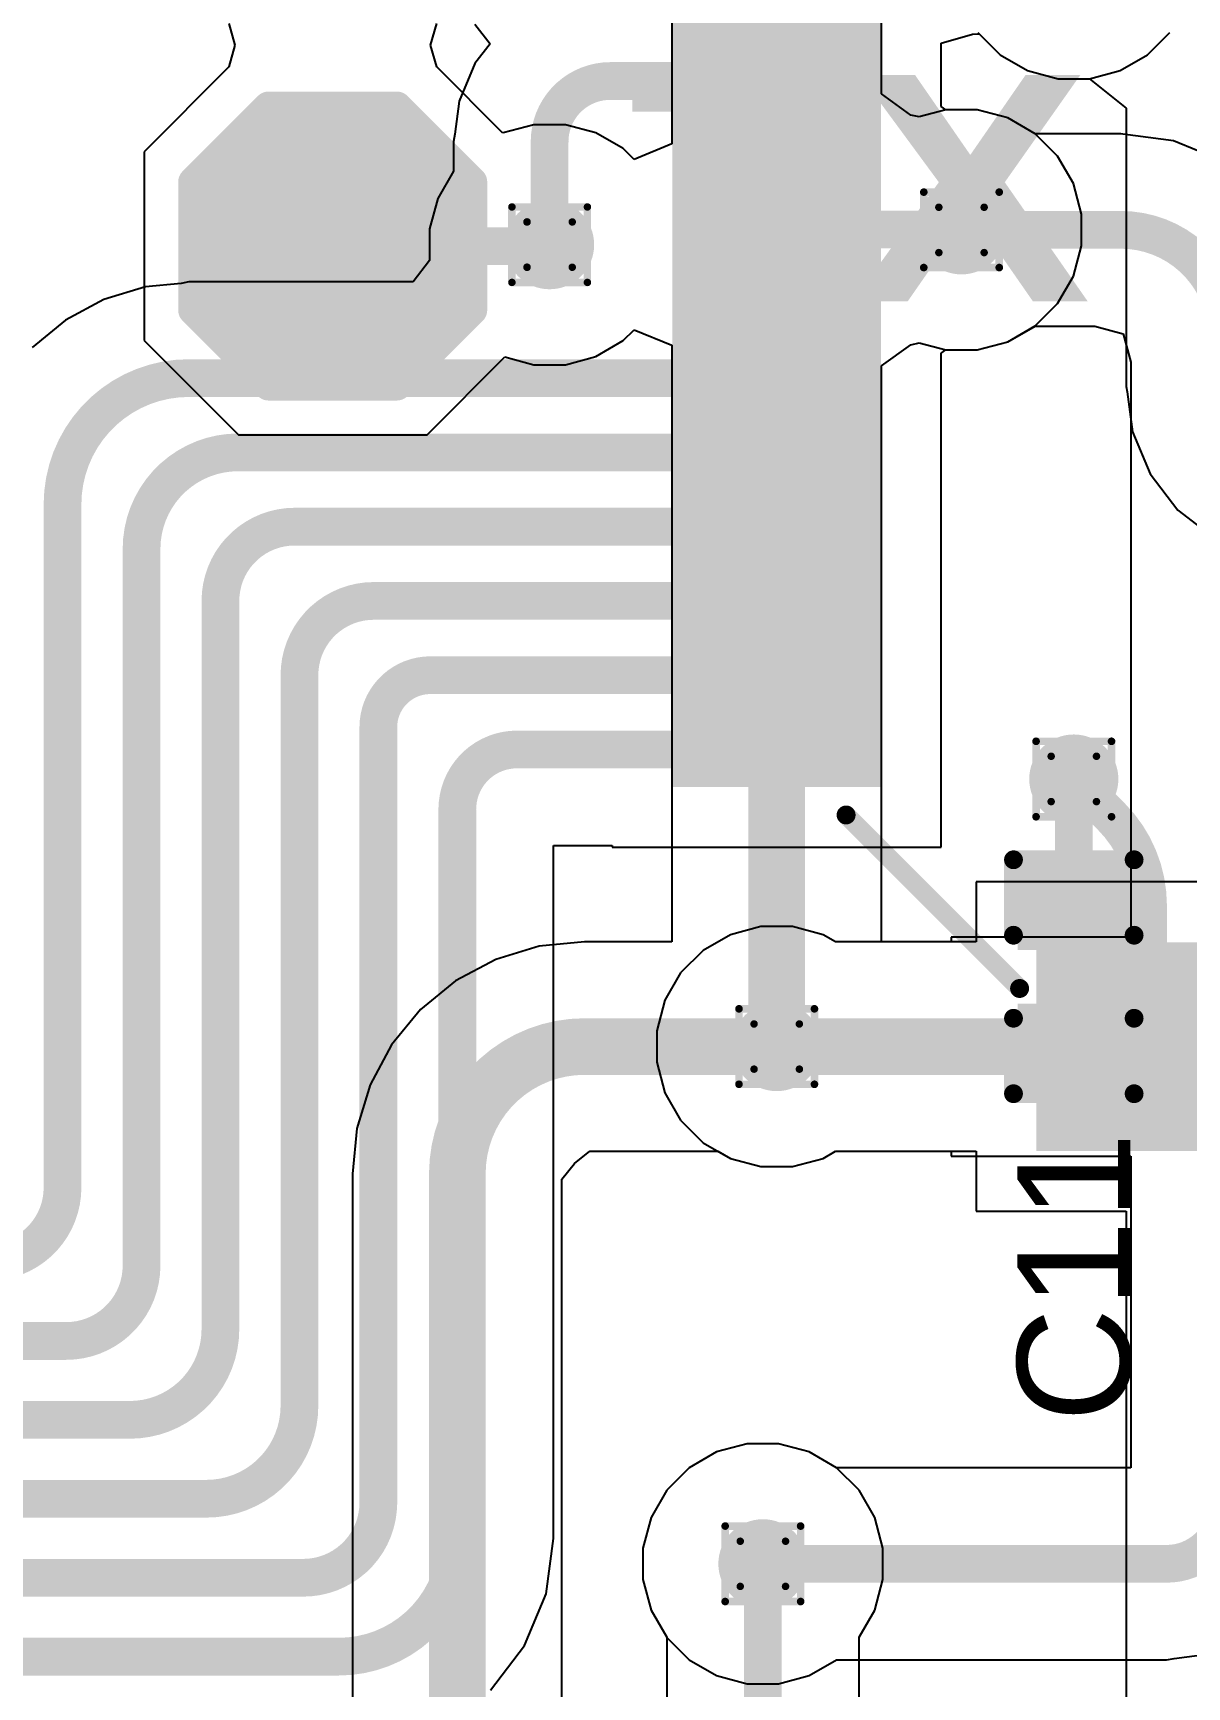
# Model space of a CAD drawing. Header units: inches. Extents: x 0 to 386, y 0 to 148.
# Drawn here: x 108.24 to 116.01, y 48.7 to 59.83 of the extents above; entities that cross this region are included whole.
import ezdxf

# ---------------------------------------------------------------- set-up
doc = ezdxf.new("R2010")
doc.units = ezdxf.units.IN
for name, color, linetype in [('Bottom Layer', 5, 'Continuous'), ('Bottom Overlay', 54, 'Continuous'), ('Bottom Paste', 16, 'Continuous'), ('Bottom Solder', 6, 'Continuous'), ('Drill Drawing', 1, 'Continuous'), ('Top Layer', 1, 'Continuous'), ('Top Overlay', 2, 'Continuous'), ('Top Paste', 8, 'Continuous'), ('Top Solder', 216, 'Continuous'), ('Via Holes', 16, 'Continuous')]:
    doc.layers.add(name, color=color, linetype=linetype)
doc.styles.add('Arial', font='', dxfattribs={"height": 0.2})
doc.styles.add('Arial Black_Bold', font='', dxfattribs={"height": 0.2})
doc.styles.get('Arial').set_extended_font_data('Arial')
doc.styles.get('Arial Black_Bold').set_extended_font_data('Arial Black', bold=True)

# ---------------------------------------------------------------- blocks, each defined once
blk = doc.blocks.new('T__________6')
at = {"layer": 'Top Layer'}
blk.add_hatch(color=1, dxfattribs=at).paths.add_polyline_path([(0.381, 0.762), (-0.381, 0.762), (-0.762, 0.381), (-0.762, -0.381), (-0.381, -0.762), (0.381, -0.762), (0.762, -0.381), (0.762, 0.381)])
at = {"layer": 'Top Paste'}
blk.add_hatch(color=8, dxfattribs=at).paths.add_polyline_path([(0.381, 0.762), (-0.381, 0.762), (-0.762, 0.381), (-0.762, -0.381), (-0.381, -0.762), (0.381, -0.762), (0.762, -0.381), (0.762, 0.381)])
at = {"layer": 'Top Solder'}
blk.add_hatch(color=216, dxfattribs=at).paths.add_polyline_path([(0.432, 0.864), (-0.432, 0.864), (-0.864, 0.432), (-0.864, -0.432), (-0.432, -0.864), (0.432, -0.864), (0.864, -0.432), (0.864, 0.432)])
at = {"layer": 'Top Overlay'}
for points in [[(-0.432, 0.94, 0.2, 0.2, 0), (-0.94, 0.432, 0.2, 0.2, 0)], [(-0.432, 0.94, 0.2, 0.2, 0), (0.432, 0.94, 0.2, 0.2, 0)], [(0.432, 0.94, 0.2, 0.2, 0), (0.94, 0.432, 0.2, 0.2, 0)], [(-0.94, 0.432, 0.2, 0.2, 0), (-0.94, -0.432, 0.2, 0.2, 0)], [(0.94, 0.432, 0.2, 0.2, 0), (0.94, -0.432, 0.2, 0.2, 0)], [(-0.94, -0.432, 0.2, 0.2, 0), (-0.432, -0.94, 0.2, 0.2, 0)], [(0.94, -0.432, 0.2, 0.2, 0), (0.432, -0.94, 0.2, 0.2, 0)], [(-0.432, -0.94, 0.2, 0.2, 0), (0.432, -0.94, 0.2, 0.2, 0)]]:
    blk.add_lwpolyline(points, format="xyseb", dxfattribs=at)
for points in [[(-0.482, 0.94, 0.1, 0.1, 1), (-0.382, 0.94, 0.1, 0.1, 1)], [(-0.482, 0.94, 0.1, 0.1, 1), (-0.382, 0.94, 0.1, 0.1, 1)], [(0.382, 0.94, 0.1, 0.1, 1), (0.482, 0.94, 0.1, 0.1, 1)], [(0.382, 0.94, 0.1, 0.1, 1), (0.482, 0.94, 0.1, 0.1, 1)], [(-0.99, 0.432, 0.1, 0.1, 1), (-0.89, 0.432, 0.1, 0.1, 1)], [(-0.99, 0.432, 0.1, 0.1, 1), (-0.89, 0.432, 0.1, 0.1, 1)], [(0.89, 0.432, 0.1, 0.1, 1), (0.99, 0.432, 0.1, 0.1, 1)], [(0.89, 0.432, 0.1, 0.1, 1), (0.99, 0.432, 0.1, 0.1, 1)], [(-0.99, -0.432, 0.1, 0.1, 1), (-0.89, -0.432, 0.1, 0.1, 1)], [(-0.99, -0.432, 0.1, 0.1, 1), (-0.89, -0.432, 0.1, 0.1, 1)], [(0.89, -0.432, 0.1, 0.1, 1), (0.99, -0.432, 0.1, 0.1, 1)], [(0.89, -0.432, 0.1, 0.1, 1), (0.99, -0.432, 0.1, 0.1, 1)], [(-0.482, -0.94, 0.1, 0.1, 1), (-0.382, -0.94, 0.1, 0.1, 1)], [(-0.482, -0.94, 0.1, 0.1, 1), (-0.382, -0.94, 0.1, 0.1, 1)], [(0.382, -0.94, 0.1, 0.1, 1), (0.482, -0.94, 0.1, 0.1, 1)], [(0.382, -0.94, 0.1, 0.1, 1), (0.482, -0.94, 0.1, 0.1, 1)]]:
    blk.add_lwpolyline(points, format="xyseb", close=True, dxfattribs=at)
blk = doc.blocks.new('64_LQFP__10_10__B_39')
at = {"layer": 'Bottom Layer'}
for points in [[(3.4, 6.35), (3.4, 5.15), (3.1, 5.15), (3.1, 6.35)], [(3.9, 6.35), (3.9, 5.15), (3.6, 5.15), (3.6, 6.35)], [(5.15, 3.9), (6.35, 3.9), (6.35, 3.6), (5.15, 3.6)], [(5.15, 3.4), (6.35, 3.4), (6.35, 3.1), (5.15, 3.1)], [(5.15, 2.9), (6.35, 2.9), (6.35, 2.6), (5.15, 2.6)], [(5.15, 2.4), (6.35, 2.4), (6.35, 2.1), (5.15, 2.1)], [(5.15, 1.9), (6.35, 1.9), (6.35, 1.6), (5.15, 1.6)], [(5.15, 1.4), (6.35, 1.4), (6.35, 1.1), (5.15, 1.1)], [(5.15, 0.9), (6.35, 0.9), (6.35, 0.6), (5.15, 0.6)], [(5.15, 0.4), (6.35, 0.4), (6.35, 0.1), (5.15, 0.1)], [(5.15, -0.1), (6.35, -0.1), (6.35, -0.4), (5.15, -0.4)], [(5.15, -0.6), (6.35, -0.6), (6.35, -0.9), (5.15, -0.9)]]:
    blk.add_hatch(color=5, dxfattribs=at).paths.add_polyline_path(points)
at = {"layer": 'Bottom Paste'}
for points in [[(3.4, 6.35), (3.4, 5.15), (3.1, 5.15), (3.1, 6.35)], [(3.9, 6.35), (3.9, 5.15), (3.6, 5.15), (3.6, 6.35)], [(5.15, 3.9), (6.35, 3.9), (6.35, 3.6), (5.15, 3.6)], [(5.15, 3.4), (6.35, 3.4), (6.35, 3.1), (5.15, 3.1)], [(5.15, 2.9), (6.35, 2.9), (6.35, 2.6), (5.15, 2.6)], [(5.15, 2.4), (6.35, 2.4), (6.35, 2.1), (5.15, 2.1)], [(5.15, 1.9), (6.35, 1.9), (6.35, 1.6), (5.15, 1.6)], [(5.15, 1.4), (6.35, 1.4), (6.35, 1.1), (5.15, 1.1)], [(5.15, 0.9), (6.35, 0.9), (6.35, 0.6), (5.15, 0.6)], [(5.15, 0.4), (6.35, 0.4), (6.35, 0.1), (5.15, 0.1)], [(5.15, -0.1), (6.35, -0.1), (6.35, -0.4), (5.15, -0.4)], [(5.15, -0.6), (6.35, -0.6), (6.35, -0.9), (5.15, -0.9)]]:
    blk.add_hatch(color=16, dxfattribs=at).paths.add_polyline_path(points)
at = {"layer": 'Bottom Solder'}
for points in [[(3.002, 6.452), (3.002, 5.048), (2.498, 5.048), (2.498, 6.452)], [(3.502, 6.452), (3.502, 5.048), (2.998, 5.048), (2.998, 6.452)], [(4.002, 6.452), (4.002, 5.048), (3.498, 5.048), (3.498, 6.452)], [(5.048, 4.002), (6.452, 4.002), (6.452, 3.498), (5.048, 3.498)], [(5.048, 3.502), (6.452, 3.502), (6.452, 2.998), (5.048, 2.998)], [(5.048, 3.002), (6.452, 3.002), (6.452, 2.498), (5.048, 2.498)], [(5.048, 2.502), (6.452, 2.502), (6.452, 1.998), (5.048, 1.998)], [(5.048, 2.002), (6.452, 2.002), (6.452, 1.498), (5.048, 1.498)], [(5.048, 1.502), (6.452, 1.502), (6.452, 0.998), (5.048, 0.998)], [(5.048, 1.002), (6.452, 1.002), (6.452, 0.498), (5.048, 0.498)], [(5.048, 0.502), (6.452, 0.502), (6.452, -0.002), (5.048, -0.002)], [(5.048, 0.002), (6.452, 0.002), (6.452, -0.502), (5.048, -0.502)], [(5.048, -0.498), (6.452, -0.498), (6.452, -1.002), (5.048, -1.002)], [(5.048, -0.998), (6.452, -0.998), (6.452, -1.502), (5.048, -1.502)]]:
    blk.add_hatch(color=6, dxfattribs=at).paths.add_polyline_path(points)
at = {"layer": 'Bottom Overlay'}
blk.add_lwpolyline([(5.283, 4.191, 0.127, 0.127, 0), (4.115, 5.359, 0.127, 0.127, 0)], format="xyseb", dxfattribs=at)
for points in [[(4.083, 5.359, 0.0635, 0.0635, 1), (4.147, 5.359, 0.0635, 0.0635, 1)], [(5.251, 4.191, 0.0635, 0.0635, 1), (5.315, 4.191, 0.0635, 0.0635, 1)]]:
    blk.add_lwpolyline(points, format="xyseb", close=True, dxfattribs=at)
blk = doc.blocks.new('____0402_115')
at = {"layer": 'Top Layer'}
for points in [[(-0.699, -0.318), (-0.699, 0.318), (-0.241, 0.318), (-0.241, -0.318)], [(0.241, -0.318), (0.241, 0.318), (0.699, 0.318), (0.699, -0.318)]]:
    blk.add_hatch(color=1, dxfattribs=at).paths.add_polyline_path(points)
at = {"layer": 'Top Paste'}
for points in [[(-0.699, -0.318), (-0.699, 0.318), (-0.241, 0.318), (-0.241, -0.318)], [(0.241, -0.318), (0.241, 0.318), (0.699, 0.318), (0.699, -0.318)]]:
    blk.add_hatch(color=8, dxfattribs=at).paths.add_polyline_path(points)
at = {"layer": 'Top Solder'}
for points in [[(-0.758, -0.377), (-0.758, 0.377), (-0.181, 0.377), (-0.181, -0.377)], [(0.181, -0.377), (0.181, 0.377), (0.759, 0.377), (0.759, -0.377)]]:
    blk.add_hatch(color=216, dxfattribs=at).paths.add_polyline_path(points)
at = {"layer": 'Top Overlay'}
for points in [[(-0.787, 0.406, 0.127, 0.127, 0), (-0.279, 0.406, 0.127, 0.127, 0)], [(-0.787, 0.406, 0.127, 0.127, 0), (-0.787, -0.406, 0.127, 0.127, 0)], [(0.787, 0.406, 0.127, 0.127, 0), (0.279, 0.406, 0.127, 0.127, 0)], [(0.787, 0.406, 0.127, 0.127, 0), (0.787, -0.406, 0.127, 0.127, 0)], [(-0.787, -0.406, 0.127, 0.127, 0), (-0.279, -0.406, 0.127, 0.127, 0)], [(0.279, -0.406, 0.127, 0.127, 0), (0.787, -0.406, 0.127, 0.127, 0)]]:
    blk.add_lwpolyline(points, format="xyseb", dxfattribs=at)
for points in [[(-0.819, 0.406, 0.0635, 0.0635, 1), (-0.756, 0.406, 0.0635, 0.0635, 1)], [(-0.819, 0.406, 0.0635, 0.0635, 1), (-0.756, 0.406, 0.0635, 0.0635, 1)], [(-0.311, 0.406, 0.0635, 0.0635, 1), (-0.248, 0.406, 0.0635, 0.0635, 1)], [(0.248, 0.406, 0.0635, 0.0635, 1), (0.311, 0.406, 0.0635, 0.0635, 1)], [(0.756, 0.406, 0.0635, 0.0635, 1), (0.819, 0.406, 0.0635, 0.0635, 1)], [(0.756, 0.406, 0.0635, 0.0635, 1), (0.819, 0.406, 0.0635, 0.0635, 1)], [(-0.819, -0.406, 0.0635, 0.0635, 1), (-0.756, -0.406, 0.0635, 0.0635, 1)], [(-0.819, -0.406, 0.0635, 0.0635, 1), (-0.756, -0.406, 0.0635, 0.0635, 1)], [(-0.311, -0.406, 0.0635, 0.0635, 1), (-0.248, -0.406, 0.0635, 0.0635, 1)], [(0.248, -0.406, 0.0635, 0.0635, 1), (0.311, -0.406, 0.0635, 0.0635, 1)], [(0.756, -0.406, 0.0635, 0.0635, 1), (0.819, -0.406, 0.0635, 0.0635, 1)], [(0.756, -0.406, 0.0635, 0.0635, 1), (0.819, -0.406, 0.0635, 0.0635, 1)]]:
    blk.add_lwpolyline(points, format="xyseb", close=True, dxfattribs=at)

msp = doc.modelspace()

# ---------------------------------------------------------------- hatches: boundary and pattern name
at = {"layer": 'Bottom Layer'}
h = msp.add_hatch(color=5, dxfattribs=at)
edge = h.paths.add_edge_path()
edge.add_arc((114.494, 58.51), 0.3, 0, 360)
h = msp.add_hatch(color=5, dxfattribs=at)
edge = h.paths.add_edge_path()
edge.add_arc((111.721, 58.41), 0.3, 0, 360)
h = msp.add_hatch(color=5, dxfattribs=at)
edge = h.paths.add_edge_path()
edge.add_arc((115.25, 54.813), 0.3, 0, 360)
h = msp.add_hatch(color=5, dxfattribs=at)
edge = h.paths.add_edge_path()
edge.add_arc((113.25, 53.012), 0.3, 0, 360)
h = msp.add_hatch(color=5, dxfattribs=at)
edge = h.paths.add_edge_path()
edge.add_arc((113.157, 49.53), 0.3, 0, 360)
at = {"layer": 'Top Layer'}
h = msp.add_hatch(color=1, dxfattribs=at)
edge = h.paths.add_edge_path()
edge.add_arc((114.494, 58.51), 0.3, 0, 360)
h = msp.add_hatch(color=1, dxfattribs=at)
edge = h.paths.add_edge_path()
edge.add_arc((111.721, 58.41), 0.3, 0, 360)
h = msp.add_hatch(color=1, dxfattribs=at)
edge = h.paths.add_edge_path()
edge.add_arc((115.25, 54.813), 0.3, 0, 360)
h = msp.add_hatch(color=1, dxfattribs=at)
edge = h.paths.add_edge_path()
edge.add_arc((113.25, 53.012), 0.3, 0, 360)
h = msp.add_hatch(color=1, dxfattribs=at)
edge = h.paths.add_edge_path()
edge.add_arc((113.157, 49.53), 0.3, 0, 360)
at = {"layer": 'Via Holes'}
h = msp.add_hatch(color=7, dxfattribs=at)
edge = h.paths.add_edge_path()
edge.add_arc((114.494, 58.51), 0.15, 0, 360)
h = msp.add_hatch(color=7, dxfattribs=at)
edge = h.paths.add_edge_path()
edge.add_arc((111.721, 58.41), 0.15, 0, 360)
h = msp.add_hatch(color=7, dxfattribs=at)
edge = h.paths.add_edge_path()
edge.add_arc((115.25, 54.813), 0.15, 0, 360)
h = msp.add_hatch(color=7, dxfattribs=at)
edge = h.paths.add_edge_path()
edge.add_arc((113.25, 53.012), 0.15, 0, 360)
h = msp.add_hatch(color=7, dxfattribs=at)
edge = h.paths.add_edge_path()
edge.add_arc((113.157, 49.53), 0.15, 0, 360)

# ---------------------------------------------------------------- linework, layer by layer
at = {"layer": 'Bottom Layer'}
for p, q in [((111.218, 59.894), (111.32, 59.762)), ((114.358, 59.766), (114.567, 59.828)), ((114.567, 59.828), (114.612, 59.83)), ((114.612, 59.83), (114.754, 59.688)), ((111.32, 59.762), (111.218, 59.63)), ((114.358, 59.341), (114.358, 59.766)), ((114.754, 59.688), (114.938, 59.582)), ((111.218, 59.63), (111.113, 59.376)), ((114.938, 59.582), (115.144, 59.527)), ((115.144, 59.527), (115.356, 59.527)), ((115.356, 59.527), (115.603, 59.33)), ((111.113, 59.376), (111.084, 59.155)), ((114.388, 59.318), (114.358, 59.341)), ((114.6, 59.318), (114.388, 59.318)), ((114.806, 59.263), (114.6, 59.318)), ((114.99, 59.156), (114.806, 59.263)), ((115.603, 59.33), (115.603, 57.456)), ((111.084, 59.155), (111.074, 59.104)), ((115.141, 59.006), (114.99, 59.156)), ((111.074, 59.104), (111.074, 58.905)), ((111.074, 58.905), (110.968, 58.722)), ((115.247, 58.822), (115.141, 59.006)), ((115.302, 58.616), (115.247, 58.822)), ((110.968, 58.722), (110.913, 58.517)), ((115.302, 58.403), (115.302, 58.616)), ((110.913, 58.517), (110.913, 58.304)), ((115.247, 58.198), (115.302, 58.403)), ((110.913, 58.304), (110.802, 58.159)), ((109.001, 58.126), (108.721, 58.041)), ((109.24, 58.149), (109.001, 58.126)), ((109.292, 58.159), (109.24, 58.149)), ((110.802, 58.159), (109.292, 58.159)), ((115.141, 58.014), (115.247, 58.198)), ((108.721, 58.041), (108.463, 57.903)), ((114.99, 57.863), (115.141, 58.014)), ((108.463, 57.903), (108.237, 57.717)), ((114.806, 57.757), (114.99, 57.863)), ((114.358, 57.679), (114.388, 57.702)), ((114.358, 56.854), (114.358, 57.679)), ((114.388, 57.702), (114.6, 57.702)), ((114.6, 57.702), (114.806, 57.757)), ((115.603, 57.456), (115.61, 57.42)), ((115.61, 57.42), (115.645, 57.151)), ((115.645, 57.151), (115.763, 56.867)), ((114.358, 55.854), (114.358, 56.854)), ((115.763, 56.867), (115.95, 56.624)), ((115.95, 56.624), (116.193, 56.437)), ((114.358, 54.854), (114.358, 55.854)), ((114.358, 54.354), (114.358, 54.854)), ((111.747, 49.702), (111.747, 54.365)), ((111.747, 54.365), (112.142, 54.365)), ((112.142, 54.365), (112.142, 54.354)), ((112.142, 54.354), (114.358, 54.354)), ((116.476, 54.12), (114.592, 54.12)), ((114.592, 54.12), (114.592, 53.717)), ((113.144, 53.82), (112.938, 53.765)), ((113.356, 53.82), (113.144, 53.82)), ((113.562, 53.765), (113.356, 53.82)), ((112.938, 53.765), (112.754, 53.659)), ((113.646, 53.717), (113.562, 53.765)), ((114.592, 53.717), (113.646, 53.717)), ((112.754, 53.659), (112.603, 53.508)), ((112.603, 53.508), (112.497, 53.324)), ((112.497, 53.324), (112.442, 53.118)), ((112.442, 53.118), (112.442, 52.906)), ((112.442, 52.906), (112.497, 52.7)), ((112.497, 52.7), (112.603, 52.516)), ((112.603, 52.516), (112.754, 52.365)), ((112.754, 52.365), (112.938, 52.259)), ((112.938, 52.259), (113.144, 52.204)), ((113.356, 52.204), (113.562, 52.259)), ((113.562, 52.259), (113.646, 52.307)), ((113.646, 52.307), (114.592, 52.307)), ((114.592, 52.307), (114.592, 51.904)), ((113.144, 52.204), (113.356, 52.204)), ((114.592, 51.904), (115.603, 51.904)), ((115.603, 51.904), (115.603, 47.446)), ((113.051, 50.338), (112.845, 50.283)), ((113.263, 50.338), (113.051, 50.338)), ((113.469, 50.283), (113.263, 50.338)), ((112.845, 50.283), (112.661, 50.177)), ((113.653, 50.177), (113.469, 50.283)), ((112.661, 50.177), (112.51, 50.026)), ((113.804, 50.026), (113.653, 50.177)), ((112.51, 50.026), (112.404, 49.842)), ((113.91, 49.842), (113.804, 50.026)), ((112.404, 49.842), (112.349, 49.636)), ((113.965, 49.636), (113.91, 49.842)), ((111.698, 49.328), (111.747, 49.701)), ((111.747, 49.701), (111.747, 49.702)), ((112.349, 49.636), (112.349, 49.424)), ((113.965, 49.424), (113.965, 49.636)), ((111.553, 48.98), (111.698, 49.328)), ((112.349, 49.424), (112.404, 49.218)), ((113.91, 49.218), (113.965, 49.424)), ((112.404, 49.218), (112.51, 49.035)), ((113.804, 49.035), (113.91, 49.218)), ((112.51, 49.035), (112.51, 33.032)), ((113.804, 48.531), (113.804, 49.035)), ((111.324, 48.68), (111.553, 48.98))]:
    msp.add_line(p, q, dxfattribs=at)
for points in [[(111.721, 59.104, 0.254, 0.254, -0.414214), (112.13, 59.512, 0.254, 0.254, 0)], [(112.13, 59.512, 0.254, 0.254, 0), (113.25, 59.512, 0.254, 0.254, 0)], [(111.721, 58.41, 0.254, 0.254, 0), (111.721, 59.104, 0.254, 0.254, 0)], [(113.25, 58.512, 0.254, 0.254, 0), (114.494, 58.512, 0.254, 0.254, 0)], [(114.494, 58.51, 0.254, 0.254, 0), (114.494, 58.512, 0.254, 0.254, 0)], [(108.442, 56.662, 0.254, 0.254, -0.414214), (109.292, 57.512, 0.254, 0.254, 0)], [(109.292, 57.512, 0.254, 0.254, 0), (113.25, 57.512, 0.254, 0.254, 0)], [(108.974, 56.362, 0.254, 0.254, -0.414214), (109.624, 57.012, 0.254, 0.254, 0)], [(109.624, 57.012, 0.254, 0.254, 0), (113.25, 57.012, 0.254, 0.254, 0)], [(108.442, 52.062, 0.254, 0.254, 0), (108.442, 56.662, 0.254, 0.254, 0)], [(109.505, 56.012, 0.254, 0.254, -0.414214), (110.005, 56.512, 0.254, 0.254, 0)], [(110.005, 56.512, 0.254, 0.254, 0), (113.25, 56.512, 0.254, 0.254, 0)], [(108.974, 51.537, 0.254, 0.254, 0), (108.974, 56.362, 0.254, 0.254, 0)], [(109.505, 51.109, 0.254, 0.254, 0), (109.505, 56.012, 0.254, 0.254, 0)], [(110.037, 55.512, 0.254, 0.254, -0.414214), (110.537, 56.012, 0.254, 0.254, 0)], [(110.537, 56.012, 0.254, 0.254, 0), (113.25, 56.012, 0.254, 0.254, 0)], [(110.037, 50.593, 0.254, 0.254, 0), (110.037, 55.512, 0.254, 0.254, 0)], [(110.568, 55.162, 0.254, 0.254, -0.414214), (110.918, 55.512, 0.254, 0.254, 0)], [(110.918, 55.512, 0.254, 0.254, 0), (113.25, 55.512, 0.254, 0.254, 0)], [(110.568, 49.941, 0.254, 0.254, 0), (110.568, 55.162, 0.254, 0.254, 0)], [(111.1, 54.61, 0.254, 0.254, -0.414214), (111.501, 55.012, 0.254, 0.254, 0)], [(111.501, 55.012, 0.254, 0.254, 0), (113.25, 55.012, 0.254, 0.254, 0)], [(115.25, 54.813, 0.254, 0.254, 0), (115.5, 54.563, 0.254, 0.254, 0)], [(111.1, 49.702, 0.254, 0.254, 0), (111.1, 54.61, 0.254, 0.254, 0)], [(115.5, 54.563, 0.254, 0.254, -0.198912), (115.75, 53.96, 0.254, 0.254, 0)], [(115.75, 53.012, 0.254, 0.254, 0), (115.75, 53.96, 0.254, 0.254, 0)], [(113.25, 53.012, 0.381, 0.381, 0), (115.175, 53.012, 0.381, 0.381, 0)], [(108.442, 52.062, 0.254, 0.254, -0.414214), (107.942, 51.562, 0.254, 0.254, 0)], [(108.974, 51.537, 0.254, 0.254, -0.414214), (108.467, 51.03, 0.254, 0.254, 0)], [(109.505, 51.109, 0.254, 0.254, -0.414214), (108.895, 50.499, 0.254, 0.254, 0)], [(63.081, 51.03, 0.254, 0.254, 0), (108.467, 51.03, 0.254, 0.254, 0)], [(110.037, 50.593, 0.254, 0.254, -0.414214), (109.411, 49.968, 0.254, 0.254, 0)], [(23.123, 50.499, 0.254, 0.254, 0), (108.895, 50.499, 0.254, 0.254, 0)], [(23.038, 49.968, 0.254, 0.254, 0), (109.411, 49.968, 0.254, 0.254, 0)], [(110.568, 49.941, 0.254, 0.254, -0.414214), (110.063, 49.436, 0.254, 0.254, 0)], [(111.1, 49.702, 0.254, 0.254, -0.414214), (110.302, 48.905, 0.254, 0.254, 0)], [(113.157, 32.961, 0.254, 0.254, 0), (113.157, 49.53, 0.254, 0.254, 0)], [(63.076, 49.436, 0.254, 0.254, 0), (110.063, 49.436, 0.254, 0.254, 0)], [(90.885, 48.905, 0.254, 0.254, 0), (110.302, 48.905, 0.254, 0.254, 0)]]:
    msp.add_lwpolyline(points, format="xyseb", dxfattribs=at)
for points in [[(112.066, 59.512, 0.127, 0.127, 1), (112.193, 59.512, 0.127, 0.127, 1)], [(112.066, 59.512, 0.127, 0.127, 1), (112.193, 59.512, 0.127, 0.127, 1)], [(113.186, 59.512, 0.127, 0.127, 1), (113.313, 59.512, 0.127, 0.127, 1)], [(111.658, 59.104, 0.127, 0.127, 1), (111.785, 59.104, 0.127, 0.127, 1)], [(111.658, 59.104, 0.127, 0.127, 1), (111.785, 59.104, 0.127, 0.127, 1)], [(113.186, 58.512, 0.127, 0.127, 1), (113.313, 58.512, 0.127, 0.127, 1)], [(114.43, 58.512, 0.127, 0.127, 1), (114.557, 58.512, 0.127, 0.127, 1)], [(114.43, 58.512, 0.127, 0.127, 1), (114.557, 58.512, 0.127, 0.127, 1)], [(114.43, 58.51, 0.127, 0.127, 1), (114.557, 58.51, 0.127, 0.127, 1)], [(111.658, 58.41, 0.127, 0.127, 1), (111.785, 58.41, 0.127, 0.127, 1)], [(109.229, 57.512, 0.127, 0.127, 1), (109.356, 57.512, 0.127, 0.127, 1)], [(109.229, 57.512, 0.127, 0.127, 1), (109.356, 57.512, 0.127, 0.127, 1)], [(113.186, 57.512, 0.127, 0.127, 1), (113.313, 57.512, 0.127, 0.127, 1)], [(109.56, 57.012, 0.127, 0.127, 1), (109.687, 57.012, 0.127, 0.127, 1)], [(109.56, 57.012, 0.127, 0.127, 1), (109.687, 57.012, 0.127, 0.127, 1)], [(113.186, 57.012, 0.127, 0.127, 1), (113.313, 57.012, 0.127, 0.127, 1)], [(108.379, 56.662, 0.127, 0.127, 1), (108.506, 56.662, 0.127, 0.127, 1)], [(108.379, 56.662, 0.127, 0.127, 1), (108.506, 56.662, 0.127, 0.127, 1)], [(109.942, 56.512, 0.127, 0.127, 1), (110.069, 56.512, 0.127, 0.127, 1)], [(109.942, 56.512, 0.127, 0.127, 1), (110.069, 56.512, 0.127, 0.127, 1)], [(113.186, 56.512, 0.127, 0.127, 1), (113.313, 56.512, 0.127, 0.127, 1)], [(108.91, 56.362, 0.127, 0.127, 1), (109.037, 56.362, 0.127, 0.127, 1)], [(108.91, 56.362, 0.127, 0.127, 1), (109.037, 56.362, 0.127, 0.127, 1)], [(109.442, 56.012, 0.127, 0.127, 1), (109.569, 56.012, 0.127, 0.127, 1)], [(109.442, 56.012, 0.127, 0.127, 1), (109.569, 56.012, 0.127, 0.127, 1)], [(110.473, 56.012, 0.127, 0.127, 1), (110.6, 56.012, 0.127, 0.127, 1)], [(110.473, 56.012, 0.127, 0.127, 1), (110.6, 56.012, 0.127, 0.127, 1)], [(113.186, 56.012, 0.127, 0.127, 1), (113.313, 56.012, 0.127, 0.127, 1)], [(109.973, 55.512, 0.127, 0.127, 1), (110.1, 55.512, 0.127, 0.127, 1)], [(109.973, 55.512, 0.127, 0.127, 1), (110.1, 55.512, 0.127, 0.127, 1)], [(110.855, 55.512, 0.127, 0.127, 1), (110.982, 55.512, 0.127, 0.127, 1)], [(110.855, 55.512, 0.127, 0.127, 1), (110.982, 55.512, 0.127, 0.127, 1)], [(113.186, 55.512, 0.127, 0.127, 1), (113.313, 55.512, 0.127, 0.127, 1)], [(110.505, 55.162, 0.127, 0.127, 1), (110.632, 55.162, 0.127, 0.127, 1)], [(110.505, 55.162, 0.127, 0.127, 1), (110.632, 55.162, 0.127, 0.127, 1)], [(111.438, 55.012, 0.127, 0.127, 1), (111.565, 55.012, 0.127, 0.127, 1)], [(111.438, 55.012, 0.127, 0.127, 1), (111.565, 55.012, 0.127, 0.127, 1)], [(113.186, 55.012, 0.127, 0.127, 1), (113.313, 55.012, 0.127, 0.127, 1)], [(115.186, 54.813, 0.127, 0.127, 1), (115.313, 54.813, 0.127, 0.127, 1)], [(111.036, 54.61, 0.127, 0.127, 1), (111.163, 54.61, 0.127, 0.127, 1)], [(111.036, 54.61, 0.127, 0.127, 1), (111.163, 54.61, 0.127, 0.127, 1)], [(115.436, 54.563, 0.127, 0.127, 1), (115.563, 54.563, 0.127, 0.127, 1)], [(115.436, 54.563, 0.127, 0.127, 1), (115.563, 54.563, 0.127, 0.127, 1)], [(115.686, 53.96, 0.127, 0.127, 1), (115.813, 53.96, 0.127, 0.127, 1)], [(115.686, 53.96, 0.127, 0.127, 1), (115.813, 53.96, 0.127, 0.127, 1)], [(113.155, 53.012, 0.191, 0.191, 1), (113.345, 53.012, 0.191, 0.191, 1)], [(115.08, 53.012, 0.191, 0.191, 1), (115.27, 53.012, 0.191, 0.191, 1)], [(115.686, 53.012, 0.127, 0.127, 1), (115.813, 53.012, 0.127, 0.127, 1)], [(108.379, 52.062, 0.127, 0.127, 1), (108.506, 52.062, 0.127, 0.127, 1)], [(108.379, 52.062, 0.127, 0.127, 1), (108.506, 52.062, 0.127, 0.127, 1)], [(108.91, 51.537, 0.127, 0.127, 1), (109.037, 51.537, 0.127, 0.127, 1)], [(108.91, 51.537, 0.127, 0.127, 1), (109.037, 51.537, 0.127, 0.127, 1)], [(109.442, 51.109, 0.127, 0.127, 1), (109.569, 51.109, 0.127, 0.127, 1)], [(109.442, 51.109, 0.127, 0.127, 1), (109.569, 51.109, 0.127, 0.127, 1)], [(108.403, 51.03, 0.127, 0.127, 1), (108.53, 51.03, 0.127, 0.127, 1)], [(108.403, 51.03, 0.127, 0.127, 1), (108.53, 51.03, 0.127, 0.127, 1)], [(109.973, 50.593, 0.127, 0.127, 1), (110.1, 50.593, 0.127, 0.127, 1)], [(109.973, 50.593, 0.127, 0.127, 1), (110.1, 50.593, 0.127, 0.127, 1)], [(108.831, 50.499, 0.127, 0.127, 1), (108.958, 50.499, 0.127, 0.127, 1)], [(108.831, 50.499, 0.127, 0.127, 1), (108.958, 50.499, 0.127, 0.127, 1)], [(109.347, 49.968, 0.127, 0.127, 1), (109.474, 49.968, 0.127, 0.127, 1)], [(109.347, 49.968, 0.127, 0.127, 1), (109.474, 49.968, 0.127, 0.127, 1)], [(110.505, 49.941, 0.127, 0.127, 1), (110.632, 49.941, 0.127, 0.127, 1)], [(110.505, 49.941, 0.127, 0.127, 1), (110.632, 49.941, 0.127, 0.127, 1)], [(111.036, 49.702, 0.127, 0.127, 1), (111.163, 49.702, 0.127, 0.127, 1)], [(111.036, 49.702, 0.127, 0.127, 1), (111.163, 49.702, 0.127, 0.127, 1)], [(113.094, 49.53, 0.127, 0.127, 1), (113.221, 49.53, 0.127, 0.127, 1)], [(110, 49.436, 0.127, 0.127, 1), (110.127, 49.436, 0.127, 0.127, 1)], [(110, 49.436, 0.127, 0.127, 1), (110.127, 49.436, 0.127, 0.127, 1)], [(110.239, 48.905, 0.127, 0.127, 1), (110.366, 48.905, 0.127, 0.127, 1)], [(110.239, 48.905, 0.127, 0.127, 1), (110.366, 48.905, 0.127, 0.127, 1)]]:
    msp.add_lwpolyline(points, format="xyseb", close=True, dxfattribs=at)
at = {"layer": 'Drill Drawing'}
for points in [[(114.24, 58.764, 0.0508, 0.0508, 0), (114.748, 58.764, 0.0508, 0.0508, 0)], [(114.24, 58.256, 0.0508, 0.0508, 0), (114.24, 58.764, 0.0508, 0.0508, 0)], [(114.748, 58.256, 0.0508, 0.0508, 0), (114.748, 58.764, 0.0508, 0.0508, 0)], [(111.467, 58.664, 0.0508, 0.0508, 0), (111.975, 58.664, 0.0508, 0.0508, 0)], [(111.467, 58.156, 0.0508, 0.0508, 0), (111.467, 58.664, 0.0508, 0.0508, 0)], [(111.975, 58.156, 0.0508, 0.0508, 0), (111.975, 58.664, 0.0508, 0.0508, 0)], [(114.342, 58.662, 0.0508, 0.0508, 0), (114.646, 58.662, 0.0508, 0.0508, 0)], [(114.342, 58.357, 0.0508, 0.0508, 0), (114.342, 58.662, 0.0508, 0.0508, 0)], [(114.646, 58.357, 0.0508, 0.0508, 0), (114.646, 58.662, 0.0508, 0.0508, 0)], [(111.569, 58.563, 0.0508, 0.0508, 0), (111.874, 58.563, 0.0508, 0.0508, 0)], [(111.569, 58.258, 0.0508, 0.0508, 0), (111.569, 58.563, 0.0508, 0.0508, 0)], [(111.874, 58.258, 0.0508, 0.0508, 0), (111.874, 58.563, 0.0508, 0.0508, 0)], [(114.342, 58.357, 0.0508, 0.0508, 0), (114.646, 58.357, 0.0508, 0.0508, 0)], [(111.569, 58.258, 0.0508, 0.0508, 0), (111.874, 58.258, 0.0508, 0.0508, 0)], [(114.24, 58.256, 0.0508, 0.0508, 0), (114.748, 58.256, 0.0508, 0.0508, 0)], [(111.467, 58.156, 0.0508, 0.0508, 0), (111.975, 58.156, 0.0508, 0.0508, 0)], [(114.996, 55.067, 0.0508, 0.0508, 0), (115.504, 55.067, 0.0508, 0.0508, 0)], [(114.996, 54.559, 0.0508, 0.0508, 0), (114.996, 55.067, 0.0508, 0.0508, 0)], [(115.504, 54.559, 0.0508, 0.0508, 0), (115.504, 55.067, 0.0508, 0.0508, 0)], [(115.098, 54.966, 0.0508, 0.0508, 0), (115.402, 54.966, 0.0508, 0.0508, 0)], [(115.098, 54.661, 0.0508, 0.0508, 0), (115.098, 54.966, 0.0508, 0.0508, 0)], [(115.402, 54.661, 0.0508, 0.0508, 0), (115.402, 54.966, 0.0508, 0.0508, 0)], [(115.098, 54.661, 0.0508, 0.0508, 0), (115.402, 54.661, 0.0508, 0.0508, 0)], [(114.996, 54.559, 0.0508, 0.0508, 0), (115.504, 54.559, 0.0508, 0.0508, 0)], [(112.996, 53.266, 0.0508, 0.0508, 0), (113.504, 53.266, 0.0508, 0.0508, 0)], [(112.996, 52.758, 0.0508, 0.0508, 0), (112.996, 53.266, 0.0508, 0.0508, 0)], [(113.504, 52.758, 0.0508, 0.0508, 0), (113.504, 53.266, 0.0508, 0.0508, 0)], [(113.098, 53.164, 0.0508, 0.0508, 0), (113.402, 53.164, 0.0508, 0.0508, 0)], [(113.098, 52.86, 0.0508, 0.0508, 0), (113.098, 53.164, 0.0508, 0.0508, 0)], [(113.402, 52.86, 0.0508, 0.0508, 0), (113.402, 53.164, 0.0508, 0.0508, 0)], [(113.098, 52.86, 0.0508, 0.0508, 0), (113.402, 52.86, 0.0508, 0.0508, 0)], [(112.996, 52.758, 0.0508, 0.0508, 0), (113.504, 52.758, 0.0508, 0.0508, 0)], [(112.903, 49.784, 0.0508, 0.0508, 0), (113.411, 49.784, 0.0508, 0.0508, 0)], [(112.903, 49.276, 0.0508, 0.0508, 0), (112.903, 49.784, 0.0508, 0.0508, 0)], [(113.411, 49.276, 0.0508, 0.0508, 0), (113.411, 49.784, 0.0508, 0.0508, 0)], [(113.005, 49.682, 0.0508, 0.0508, 0), (113.309, 49.682, 0.0508, 0.0508, 0)], [(113.005, 49.378, 0.0508, 0.0508, 0), (113.005, 49.682, 0.0508, 0.0508, 0)], [(113.309, 49.378, 0.0508, 0.0508, 0), (113.309, 49.682, 0.0508, 0.0508, 0)], [(113.005, 49.378, 0.0508, 0.0508, 0), (113.309, 49.378, 0.0508, 0.0508, 0)], [(112.903, 49.276, 0.0508, 0.0508, 0), (113.411, 49.276, 0.0508, 0.0508, 0)]]:
    msp.add_lwpolyline(points, format="xyseb", dxfattribs=at)
for points in [[(114.227, 58.764, 0.0254, 0.0254, 1), (114.253, 58.764, 0.0254, 0.0254, 1)], [(114.227, 58.764, 0.0254, 0.0254, 1), (114.253, 58.764, 0.0254, 0.0254, 1)], [(114.735, 58.764, 0.0254, 0.0254, 1), (114.761, 58.764, 0.0254, 0.0254, 1)], [(114.735, 58.764, 0.0254, 0.0254, 1), (114.761, 58.764, 0.0254, 0.0254, 1)], [(111.455, 58.664, 0.0254, 0.0254, 1), (111.48, 58.664, 0.0254, 0.0254, 1)], [(111.455, 58.664, 0.0254, 0.0254, 1), (111.48, 58.664, 0.0254, 0.0254, 1)], [(111.963, 58.664, 0.0254, 0.0254, 1), (111.988, 58.664, 0.0254, 0.0254, 1)], [(111.963, 58.664, 0.0254, 0.0254, 1), (111.988, 58.664, 0.0254, 0.0254, 1)], [(114.329, 58.662, 0.0254, 0.0254, 1), (114.354, 58.662, 0.0254, 0.0254, 1)], [(114.329, 58.662, 0.0254, 0.0254, 1), (114.354, 58.662, 0.0254, 0.0254, 1)], [(114.634, 58.662, 0.0254, 0.0254, 1), (114.659, 58.662, 0.0254, 0.0254, 1)], [(114.634, 58.662, 0.0254, 0.0254, 1), (114.659, 58.662, 0.0254, 0.0254, 1)], [(111.556, 58.563, 0.0254, 0.0254, 1), (111.582, 58.563, 0.0254, 0.0254, 1)], [(111.556, 58.563, 0.0254, 0.0254, 1), (111.582, 58.563, 0.0254, 0.0254, 1)], [(111.861, 58.563, 0.0254, 0.0254, 1), (111.886, 58.563, 0.0254, 0.0254, 1)], [(111.861, 58.563, 0.0254, 0.0254, 1), (111.886, 58.563, 0.0254, 0.0254, 1)], [(114.329, 58.357, 0.0254, 0.0254, 1), (114.354, 58.357, 0.0254, 0.0254, 1)], [(114.329, 58.357, 0.0254, 0.0254, 1), (114.354, 58.357, 0.0254, 0.0254, 1)], [(114.634, 58.357, 0.0254, 0.0254, 1), (114.659, 58.357, 0.0254, 0.0254, 1)], [(114.634, 58.357, 0.0254, 0.0254, 1), (114.659, 58.357, 0.0254, 0.0254, 1)], [(111.556, 58.258, 0.0254, 0.0254, 1), (111.582, 58.258, 0.0254, 0.0254, 1)], [(111.556, 58.258, 0.0254, 0.0254, 1), (111.582, 58.258, 0.0254, 0.0254, 1)], [(111.861, 58.258, 0.0254, 0.0254, 1), (111.886, 58.258, 0.0254, 0.0254, 1)], [(111.861, 58.258, 0.0254, 0.0254, 1), (111.886, 58.258, 0.0254, 0.0254, 1)], [(114.227, 58.256, 0.0254, 0.0254, 1), (114.253, 58.256, 0.0254, 0.0254, 1)], [(114.227, 58.256, 0.0254, 0.0254, 1), (114.253, 58.256, 0.0254, 0.0254, 1)], [(114.735, 58.256, 0.0254, 0.0254, 1), (114.761, 58.256, 0.0254, 0.0254, 1)], [(114.735, 58.256, 0.0254, 0.0254, 1), (114.761, 58.256, 0.0254, 0.0254, 1)], [(111.455, 58.156, 0.0254, 0.0254, 1), (111.48, 58.156, 0.0254, 0.0254, 1)], [(111.455, 58.156, 0.0254, 0.0254, 1), (111.48, 58.156, 0.0254, 0.0254, 1)], [(111.963, 58.156, 0.0254, 0.0254, 1), (111.988, 58.156, 0.0254, 0.0254, 1)], [(111.963, 58.156, 0.0254, 0.0254, 1), (111.988, 58.156, 0.0254, 0.0254, 1)], [(114.983, 55.067, 0.0254, 0.0254, 1), (115.009, 55.067, 0.0254, 0.0254, 1)], [(114.983, 55.067, 0.0254, 0.0254, 1), (115.009, 55.067, 0.0254, 0.0254, 1)], [(115.491, 55.067, 0.0254, 0.0254, 1), (115.517, 55.067, 0.0254, 0.0254, 1)], [(115.491, 55.067, 0.0254, 0.0254, 1), (115.517, 55.067, 0.0254, 0.0254, 1)], [(115.085, 54.966, 0.0254, 0.0254, 1), (115.11, 54.966, 0.0254, 0.0254, 1)], [(115.085, 54.966, 0.0254, 0.0254, 1), (115.11, 54.966, 0.0254, 0.0254, 1)], [(115.39, 54.966, 0.0254, 0.0254, 1), (115.415, 54.966, 0.0254, 0.0254, 1)], [(115.39, 54.966, 0.0254, 0.0254, 1), (115.415, 54.966, 0.0254, 0.0254, 1)], [(115.085, 54.661, 0.0254, 0.0254, 1), (115.11, 54.661, 0.0254, 0.0254, 1)], [(115.085, 54.661, 0.0254, 0.0254, 1), (115.11, 54.661, 0.0254, 0.0254, 1)], [(115.39, 54.661, 0.0254, 0.0254, 1), (115.415, 54.661, 0.0254, 0.0254, 1)], [(115.39, 54.661, 0.0254, 0.0254, 1), (115.415, 54.661, 0.0254, 0.0254, 1)], [(114.983, 54.559, 0.0254, 0.0254, 1), (115.009, 54.559, 0.0254, 0.0254, 1)], [(114.983, 54.559, 0.0254, 0.0254, 1), (115.009, 54.559, 0.0254, 0.0254, 1)], [(115.491, 54.559, 0.0254, 0.0254, 1), (115.517, 54.559, 0.0254, 0.0254, 1)], [(115.491, 54.559, 0.0254, 0.0254, 1), (115.517, 54.559, 0.0254, 0.0254, 1)], [(112.983, 53.266, 0.0254, 0.0254, 1), (113.009, 53.266, 0.0254, 0.0254, 1)], [(112.983, 53.266, 0.0254, 0.0254, 1), (113.009, 53.266, 0.0254, 0.0254, 1)], [(113.491, 53.266, 0.0254, 0.0254, 1), (113.517, 53.266, 0.0254, 0.0254, 1)], [(113.491, 53.266, 0.0254, 0.0254, 1), (113.517, 53.266, 0.0254, 0.0254, 1)], [(113.085, 53.164, 0.0254, 0.0254, 1), (113.11, 53.164, 0.0254, 0.0254, 1)], [(113.085, 53.164, 0.0254, 0.0254, 1), (113.11, 53.164, 0.0254, 0.0254, 1)], [(113.39, 53.164, 0.0254, 0.0254, 1), (113.415, 53.164, 0.0254, 0.0254, 1)], [(113.39, 53.164, 0.0254, 0.0254, 1), (113.415, 53.164, 0.0254, 0.0254, 1)], [(113.085, 52.86, 0.0254, 0.0254, 1), (113.11, 52.86, 0.0254, 0.0254, 1)], [(113.085, 52.86, 0.0254, 0.0254, 1), (113.11, 52.86, 0.0254, 0.0254, 1)], [(113.39, 52.86, 0.0254, 0.0254, 1), (113.415, 52.86, 0.0254, 0.0254, 1)], [(113.39, 52.86, 0.0254, 0.0254, 1), (113.415, 52.86, 0.0254, 0.0254, 1)], [(112.983, 52.758, 0.0254, 0.0254, 1), (113.009, 52.758, 0.0254, 0.0254, 1)], [(112.983, 52.758, 0.0254, 0.0254, 1), (113.009, 52.758, 0.0254, 0.0254, 1)], [(113.491, 52.758, 0.0254, 0.0254, 1), (113.517, 52.758, 0.0254, 0.0254, 1)], [(113.491, 52.758, 0.0254, 0.0254, 1), (113.517, 52.758, 0.0254, 0.0254, 1)], [(112.89, 49.784, 0.0254, 0.0254, 1), (112.916, 49.784, 0.0254, 0.0254, 1)], [(112.89, 49.784, 0.0254, 0.0254, 1), (112.916, 49.784, 0.0254, 0.0254, 1)], [(113.398, 49.784, 0.0254, 0.0254, 1), (113.424, 49.784, 0.0254, 0.0254, 1)], [(113.398, 49.784, 0.0254, 0.0254, 1), (113.424, 49.784, 0.0254, 0.0254, 1)], [(112.992, 49.682, 0.0254, 0.0254, 1), (113.017, 49.682, 0.0254, 0.0254, 1)], [(112.992, 49.682, 0.0254, 0.0254, 1), (113.017, 49.682, 0.0254, 0.0254, 1)], [(113.297, 49.682, 0.0254, 0.0254, 1), (113.322, 49.682, 0.0254, 0.0254, 1)], [(113.297, 49.682, 0.0254, 0.0254, 1), (113.322, 49.682, 0.0254, 0.0254, 1)], [(112.992, 49.378, 0.0254, 0.0254, 1), (113.017, 49.378, 0.0254, 0.0254, 1)], [(112.992, 49.378, 0.0254, 0.0254, 1), (113.017, 49.378, 0.0254, 0.0254, 1)], [(113.297, 49.378, 0.0254, 0.0254, 1), (113.322, 49.378, 0.0254, 0.0254, 1)], [(113.297, 49.378, 0.0254, 0.0254, 1), (113.322, 49.378, 0.0254, 0.0254, 1)], [(112.89, 49.276, 0.0254, 0.0254, 1), (112.916, 49.276, 0.0254, 0.0254, 1)], [(112.89, 49.276, 0.0254, 0.0254, 1), (112.916, 49.276, 0.0254, 0.0254, 1)], [(113.398, 49.276, 0.0254, 0.0254, 1), (113.424, 49.276, 0.0254, 0.0254, 1)], [(113.398, 49.276, 0.0254, 0.0254, 1), (113.424, 49.276, 0.0254, 0.0254, 1)]]:
    msp.add_lwpolyline(points, format="xyseb", close=True, dxfattribs=at)
at = {"layer": 'Top Layer'}
for p, q in [((113.955, 59.425), (113.955, 61.687)), ((112.545, 60.436), (112.545, 59.088)), ((109.562, 59.898), (109.603, 59.753)), ((110.919, 59.753), (110.961, 59.898)), ((114.603, 59.839), (114.754, 59.688)), ((115.746, 59.688), (115.897, 59.839)), ((109.603, 59.753), (109.562, 59.607)), ((110.961, 59.607), (110.919, 59.753)), ((114.754, 59.688), (114.938, 59.582)), ((115.562, 59.582), (115.746, 59.688)), ((109.562, 59.607), (108.991, 59.036)), ((111.406, 59.161), (110.961, 59.607)), ((114.938, 59.582), (115.144, 59.527)), ((115.356, 59.527), (115.562, 59.582)), ((115.144, 59.527), (115.356, 59.527)), ((114.153, 59.283), (113.955, 59.425)), ((114.209, 59.27), (114.153, 59.283)), ((114.388, 59.318), (114.209, 59.27)), ((114.6, 59.318), (114.388, 59.318)), ((114.806, 59.263), (114.6, 59.318)), ((114.989, 59.157), (114.806, 59.263)), ((111.409, 59.163), (111.406, 59.161)), ((111.615, 59.218), (111.409, 59.163)), ((111.828, 59.218), (111.615, 59.218)), ((112.033, 59.163), (111.828, 59.218)), ((112.217, 59.057), (112.033, 59.163)), ((115.567, 59.157), (114.989, 59.157)), ((115.579, 59.155), (115.567, 59.157)), ((115.92, 59.11), (115.579, 59.155)), ((108.991, 59.036), (108.991, 57.766)), ((112.291, 58.983), (112.217, 59.057)), ((112.545, 59.088), (112.291, 58.983)), ((116.248, 58.974), (115.92, 59.11)), ((112.217, 57.764), (112.291, 57.838)), ((112.291, 57.838), (112.545, 57.733)), ((114.806, 57.757), (114.989, 57.862)), ((114.989, 57.862), (115.392, 57.862)), ((115.392, 57.862), (115.582, 57.81)), ((115.582, 57.81), (115.634, 57.62)), ((108.991, 57.766), (109.626, 57.131)), ((112.033, 57.657), (112.217, 57.764)), ((112.545, 57.733), (112.545, 53.717)), ((113.955, 57.595), (114.153, 57.736)), ((114.153, 57.736), (114.209, 57.75)), ((114.209, 57.75), (114.388, 57.702)), ((114.388, 57.702), (114.6, 57.702)), ((114.6, 57.702), (114.806, 57.757)), ((110.896, 57.131), (111.42, 57.655)), ((111.42, 57.655), (111.615, 57.602)), ((111.615, 57.602), (111.828, 57.602)), ((111.828, 57.602), (112.033, 57.657)), ((113.955, 53.717), (113.955, 57.595)), ((115.634, 57.62), (115.634, 53.749)), ((109.626, 57.131), (110.896, 57.131)), ((111.651, 53.688), (111.358, 53.599)), ((111.955, 53.718), (111.651, 53.688)), ((111.955, 53.717), (111.955, 53.718)), ((112.545, 53.717), (111.955, 53.717)), ((114.424, 53.717), (113.955, 53.717)), ((115.634, 53.749), (114.424, 53.749)), ((114.424, 53.749), (114.424, 53.717)), ((111.358, 53.599), (111.088, 53.455)), ((111.088, 53.455), (110.851, 53.261)), ((110.851, 53.261), (110.657, 53.024)), ((110.657, 53.024), (110.512, 52.754)), ((110.512, 52.754), (110.424, 52.461)), ((110.424, 52.461), (110.394, 52.156)), ((111.804, 52.12), (111.888, 52.224)), ((111.888, 52.224), (111.992, 52.307)), ((111.992, 52.307), (112.854, 52.307)), ((112.854, 52.307), (112.938, 52.259)), ((112.938, 52.259), (113.144, 52.204)), ((113.356, 52.204), (113.562, 52.259)), ((113.562, 52.259), (113.646, 52.307)), ((113.646, 52.307), (114.424, 52.307)), ((114.424, 52.307), (114.424, 52.275)), ((114.424, 52.275), (115.634, 52.275)), ((115.634, 52.275), (115.634, 50.177)), ((110.394, 52.156), (110.395, 52.156)), ((110.395, 52.156), (110.395, 38.734)), ((111.804, 38.734), (111.804, 52.12)), ((113.144, 52.204), (113.356, 52.204)), ((113.051, 50.338), (112.845, 50.283)), ((113.263, 50.338), (113.051, 50.338)), ((113.469, 50.283), (113.263, 50.338)), ((112.845, 50.283), (112.661, 50.177)), ((113.652, 50.177), (113.469, 50.283)), ((112.661, 50.177), (112.51, 50.026)), ((115.634, 50.177), (113.652, 50.177)), ((112.51, 50.026), (112.404, 49.842)), ((112.404, 49.842), (112.349, 49.636)), ((112.349, 49.636), (112.349, 49.424)), ((112.349, 49.424), (112.404, 49.218)), ((112.404, 49.218), (112.51, 49.034)), ((112.51, 49.034), (112.661, 48.883)), ((112.661, 48.883), (112.845, 48.777)), ((113.469, 48.777), (113.652, 48.883)), ((113.652, 48.883), (115.875, 48.883)), ((115.875, 48.883), (115.926, 48.893)), ((115.926, 48.893), (116.147, 48.922)), ((112.845, 48.777), (113.051, 48.722)), ((113.263, 48.722), (113.469, 48.777)), ((113.051, 48.722), (113.263, 48.722))]:
    msp.add_line(p, q, dxfattribs=at)
for points in [[(113.25, 53.012, 0.381, 0.381, 0), (113.25, 62.512, 0.381, 0.381, 0)], [(114.494, 58.51, 0.254, 0.254, 0), (115.567, 58.51, 0.254, 0.254, 0)], [(115.567, 58.51, 0.254, 0.254, -0.414214), (116.281, 57.796, 0.254, 0.254, 0)], [(110.261, 58.401, 0.254, 0.254, 0), (111.721, 58.401, 0.254, 0.254, 0)], [(111.721, 58.401, 0.254, 0.254, 0), (111.721, 58.41, 0.254, 0.254, 0)], [(115.25, 53.952, 0.254, 0.254, 0), (115.25, 54.813, 0.254, 0.254, 0)], [(111.1, 52.156, 0.381, 0.381, -0.414214), (111.955, 53.012, 0.381, 0.381, 0)], [(111.955, 53.012, 0.381, 0.381, 0), (113.25, 53.012, 0.381, 0.381, 0)], [(113.25, 53.012, 0.381, 0.381, 0), (115.25, 53.012, 0.381, 0.381, 0)], [(111.1, 38.734, 0.381, 0.381, 0), (111.1, 52.156, 0.381, 0.381, 0)], [(116.281, 49.936, 0.254, 0.254, -0.414214), (115.875, 49.53, 0.254, 0.254, 0)], [(113.157, 49.53, 0.254, 0.254, 0), (115.875, 49.53, 0.254, 0.254, 0)]]:
    msp.add_lwpolyline(points, format="xyseb", dxfattribs=at)
for points in [[(114.43, 58.51, 0.127, 0.127, 1), (114.557, 58.51, 0.127, 0.127, 1)], [(115.504, 58.51, 0.127, 0.127, 1), (115.631, 58.51, 0.127, 0.127, 1)], [(115.504, 58.51, 0.127, 0.127, 1), (115.631, 58.51, 0.127, 0.127, 1)], [(110.198, 58.401, 0.127, 0.127, 1), (110.325, 58.401, 0.127, 0.127, 1)], [(111.658, 58.41, 0.127, 0.127, 1), (111.785, 58.41, 0.127, 0.127, 1)], [(111.658, 58.401, 0.127, 0.127, 1), (111.785, 58.401, 0.127, 0.127, 1)], [(111.658, 58.401, 0.127, 0.127, 1), (111.785, 58.401, 0.127, 0.127, 1)], [(115.186, 54.813, 0.127, 0.127, 1), (115.313, 54.813, 0.127, 0.127, 1)], [(115.186, 53.952, 0.127, 0.127, 1), (115.313, 53.952, 0.127, 0.127, 1)], [(111.86, 53.012, 0.191, 0.191, 1), (112.051, 53.012, 0.191, 0.191, 1)], [(111.86, 53.012, 0.191, 0.191, 1), (112.051, 53.012, 0.191, 0.191, 1)], [(113.155, 53.012, 0.191, 0.191, 1), (113.345, 53.012, 0.191, 0.191, 1)], [(113.155, 53.012, 0.191, 0.191, 1), (113.345, 53.012, 0.191, 0.191, 1)], [(113.155, 53.012, 0.191, 0.191, 1), (113.345, 53.012, 0.191, 0.191, 1)], [(115.155, 53.012, 0.191, 0.191, 1), (115.345, 53.012, 0.191, 0.191, 1)], [(111.004, 52.156, 0.191, 0.191, 1), (111.195, 52.156, 0.191, 0.191, 1)], [(111.004, 52.156, 0.191, 0.191, 1), (111.195, 52.156, 0.191, 0.191, 1)], [(113.094, 49.53, 0.127, 0.127, 1), (113.221, 49.53, 0.127, 0.127, 1)], [(115.811, 49.53, 0.127, 0.127, 1), (115.938, 49.53, 0.127, 0.127, 1)], [(115.811, 49.53, 0.127, 0.127, 1), (115.938, 49.53, 0.127, 0.127, 1)]]:
    msp.add_lwpolyline(points, format="xyseb", close=True, dxfattribs=at)

# ---------------------------------------------------------------- block references
for name, p, rotation in [('64_LQFP__10_10__B_39', (119, 58.762), 180), ('T__________6', (110.261, 58.401), 90), ('____0402_115', (115.25, 53.482), 90)]:
    msp.add_blockref(name, p, dxfattribs=dict(rotation=rotation))

# ---------------------------------------------------------------- texts
at = {"layer": 'Top Overlay', "style": 'Arial Black_Bold'}
msp.add_text('TX', height=1.524, dxfattribs=at).set_placement((112.251, 58.029))
at = {"layer": 'Top Overlay', "style": 'Arial'}
msp.add_text('C11', height=0.762, rotation=90, dxfattribs=at).set_placement((115.631, 50.483))

doc.saveas('drawing.dxf')
